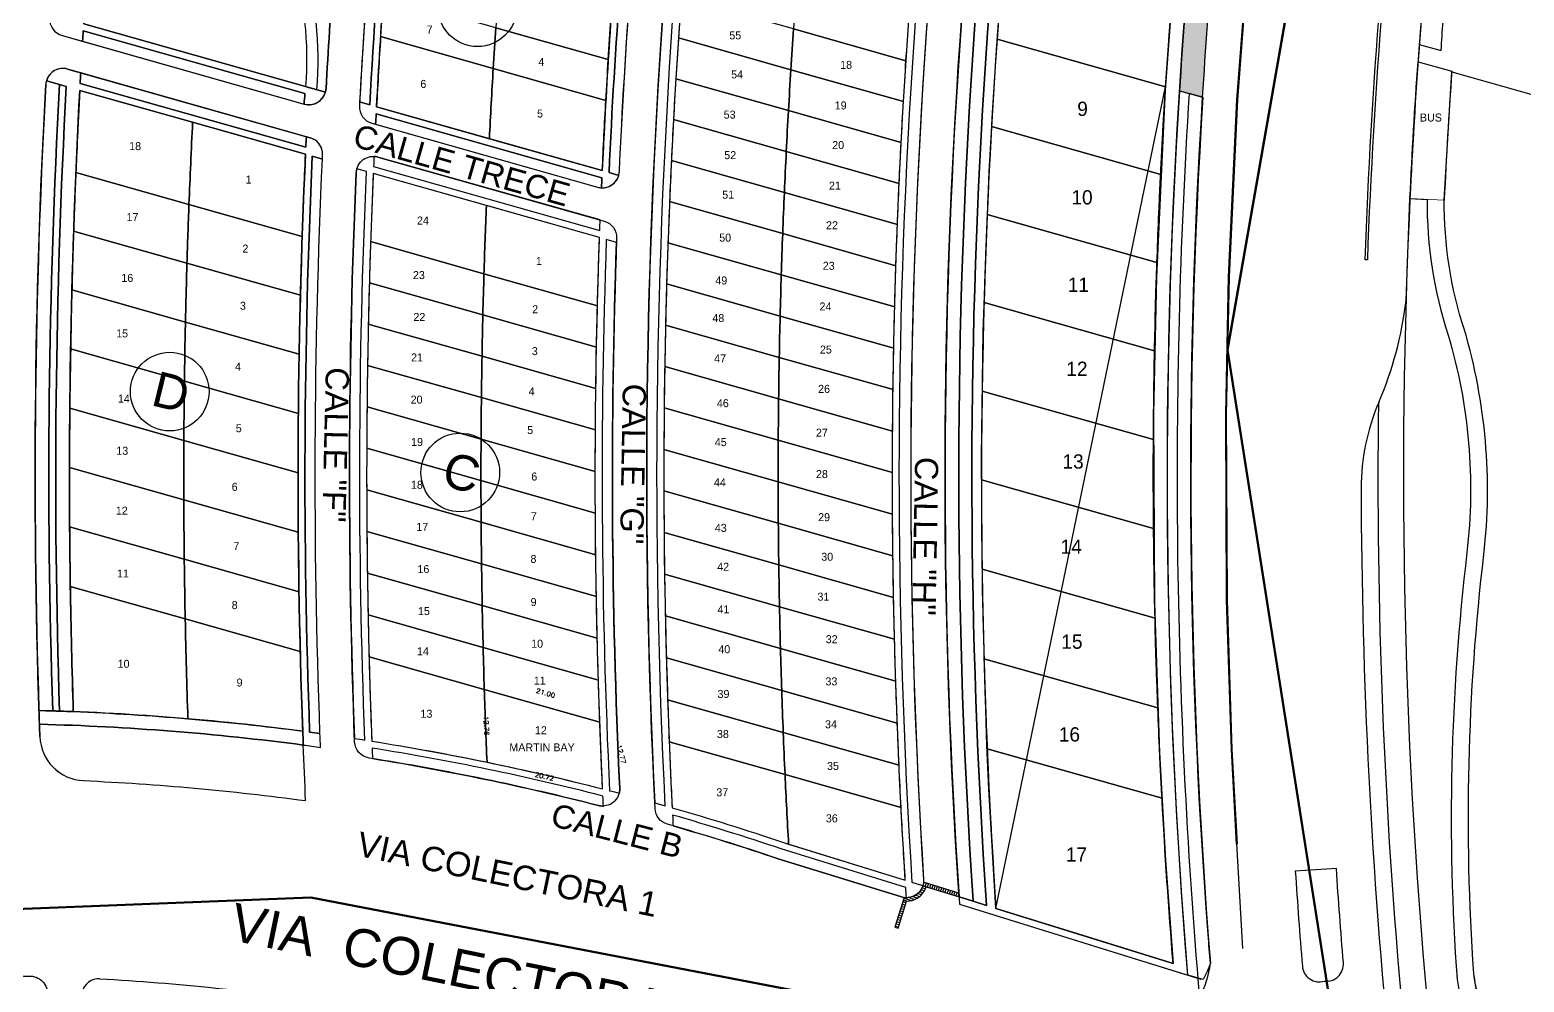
# Model space of a CAD drawing. Header units: millimetres. Extents: x 547073 to 557369, y 9424164 to 9429566.
# Drawn here: x 548681.1 to 548942.6, y 9427758.9 to 9427925.7 of the extents above; entities that cross this region are included whole.
import ezdxf

# ---------------------------------------------------------------- set-up
doc = ezdxf.new("R2010")
doc.units = ezdxf.units.MM
doc.layers.add('--- HATCH VEREDAS', color=7, linetype='Continuous', lineweight=25, true_color=0xb4b4b4)
doc.layers.add('vereda', color=7, linetype='Continuous', lineweight=25, true_color=0xb4b4b4)
for name, color, linetype in [('--- VIAS', 9, 'Continuous'), ('lotes verdes', 84, 'Continuous'), ('MANZANA', 4, 'Continuous'), ('NUMERACION', 1, 'Continuous'), ('SARDINEL', 130, 'Continuous'), ('TEXTO-CATASTRO', 12, 'Continuous'), ('trazado vias 2', 9, 'Continuous'), ('VEREDAS PP', 9, 'Continuous')]:
    doc.layers.add(name, color=color, linetype=linetype)
for name, color, linetype, lineweight in [('COMERCIO VECINAL', 30, 'Continuous', 13), ('MANZANAS', 1, 'Continuous', 30), ('MB_TEXTO', 7, 'Continuous', 20), ('medidas lotes', 7, 'Continuous', 13), ('polilinea lote', 201, 'Continuous', 25), ('SARDSU', 34, 'Continuous', 25), ('trazado manzanas', 6, 'Continuous', 25), ('VEREDAS', 140, 'Continuous', 20)]:
    doc.layers.add(name, color=color, linetype=linetype, lineweight=lineweight)
doc.styles.add('COTAS', font='arial.ttf')
doc.styles.add('KBYOZ', font='micross.ttf')
doc.styles.add('ROMANS', font='romans.shx', dxfattribs={"width": 1.1})
doc.dimstyles.new('COTAS', dxfattribs={"dimtxt": 0.8, "dimasz": 2.5, "dimexe": 1.25, "dimexo": 0.625, "dimtad": 1, "dimzin": 0, "dimdsep": 46, "dimtxsty": 'ROMANS', "dimblk1": 'NONE', "dimblk2": 'NONE', "dimsah": 1, "dimcen": 0, "dimse1": 1, "dimse2": 1, "dimsd1": 1, "dimsd2": 1, "dimaunit": 1, "dimadec": 0, "dimazin": 0, "dimtfac": 1, "dimtofl": 0, "dimtmove": 0, "dimatfit": 3, "dimldrblk": 'NONE', "dimfxl": 1, "dimtolj": 1, "dimtzin": 0, "dimarcsym": 0})

# ---------------------------------------------------------------- blocks, each defined once
blk = doc.blocks.new('*D95')
at = {"layer": 'Defpoints', "color": 0, "lineweight": 70, "transparency": 16777216}
for p in [(548780.84, 9427804.48), (548783.95, 9427792.1), (548785.16, 9427792.4)]:
    blk.add_point(p, dxfattribs=at)
at = {"color": 0, "lineweight": 18, "transparency": 16777216, "insert": (548784.6, 9427798.84), "char_height": 0.8, "attachment_point": 5, "rotation": 284.1215, "style": 'ROMANS'}
blk.add_mtext('\\A1;12.77', dxfattribs=at)
blk = doc.blocks.new('_None')
blk = doc.blocks.new('*D96')
at = {"layer": 'Defpoints', "color": 0, "lineweight": 70, "transparency": 16777216}
for p in [(548760.63, 9427810.21), (548781.19, 9427805.71), (548780.84, 9427804.48)]:
    blk.add_point(p, dxfattribs=at)
at = {"color": 0, "lineweight": 18, "transparency": 16777216, "insert": (548771.36, 9427809.56), "char_height": 0.8, "attachment_point": 5, "rotation": 344.1757, "style": 'ROMANS'}
blk.add_mtext('\\A1;21.00', dxfattribs=at)
blk = doc.blocks.new('*D97')
at = {"layer": 'Defpoints', "color": 0, "lineweight": 70, "transparency": 16777216}
for p in [(548759.74, 9427810.17), (548760.63, 9427810.21), (548761.1, 9427797.46)]:
    blk.add_point(p, dxfattribs=at)
at = {"color": 0, "lineweight": 18, "transparency": 16777216, "insert": (548761, 9427803.84), "char_height": 0.8, "attachment_point": 5, "rotation": 272.1095, "style": 'ROMANS'}
blk.add_mtext('\\A1;12.76', dxfattribs=at)
blk = doc.blocks.new('*D98')
at = {"layer": 'Defpoints', "color": 0, "lineweight": 70, "transparency": 16777216}
for p in [(548761.1, 9427797.46), (548781.28, 9427792.79), (548781.01, 9427791.62)]:
    blk.add_point(p, dxfattribs=at)
at = {"color": 0, "lineweight": 18, "transparency": 16777216, "insert": (548771.15, 9427794.95), "char_height": 0.8, "attachment_point": 5, "rotation": 346.9793, "style": 'ROMANS'}
blk.add_mtext('\\A1;20.72', dxfattribs=at)

msp = doc.modelspace()

# ---------------------------------------------------------------- hatches: boundary and pattern name
at = {"layer": 'trazado vias 2'}
h = msp.add_hatch(dxfattribs=at)
h.set_pattern_fill('_USER', color=256, scale=0.4, angle=340.01637, pattern_type=0)
h.set_pattern_definition([(340.01637, (548109.05898, 9427401.0043), (0.13670066, 0.37591612), [])])
edge = h.paths.add_edge_path()
edge.add_line((548837.931, 9427775.656), (548837.358, 9427775.834))
edge.add_arc((548834.493, 9427776.724), 3, 262.35121, 342.74421, ccw=False)
edge.add_line((548834.093, 9427773.751), (548833.954, 9427773.302))
edge.add_line((548833.954, 9427773.302), (548834.527, 9427773.124))
edge.add_arc((548834.493, 9427776.724), 3.6, 270.54696, 300.9339)
edge.add_arc((548834.493, 9427776.724), 3.6, 300.9339, 342.74421)
h = msp.add_hatch(dxfattribs=at)
h.set_pattern_fill('_USER', color=256, scale=0.4, angle=70.01637, pattern_type=0)
h.set_pattern_definition([(70.01637, (548109.05898, 9427401.0043), (-0.37591612, 0.13670066), [])])
edge = h.paths.add_edge_path()
edge.add_arc((548834.493, 9427776.724), 3, 342.74421, 354.28117, ccw=False)
edge.add_line((548837.358, 9427775.834), (548837.931, 9427775.656))
edge.add_line((548837.931, 9427775.656), (548843.698, 9427773.865))
edge.add_arc((549948.398, 9427847.575), 1107.156, 183.784087, 183.817359, ccw=False)
edge.add_line((548843.656, 9427774.506), (548837.478, 9427776.425))
h = msp.add_hatch(dxfattribs=at)
h.set_pattern_fill('_USER', color=256, scale=0.4, angle=170.01637, pattern_type=0)
h.set_pattern_definition([(170.01637, (548109.05898, 9427401.0043), (-0.06934672, -0.39394293), [])])
h.paths.add_polyline_path([(548834.527, 9427773.124), (548833.954, 9427773.302), (548832.479, 9427768.554), (548833.052, 9427768.376)])
at = {"layer": 'VEREDAS'}
h = msp.add_hatch(color=256, dxfattribs=at)
h.dxf.hatch_style = 1
h.paths.add_polyline_path([(548888.177, 9427939.273), (548884.095, 9427940.433), (548883.117, 9427928.39), (548882.162, 9427914.947), (548886.286, 9427913.795)])

# ---------------------------------------------------------------- linework, layer by layer
at = {"layer": '--- HATCH VEREDAS', "lineweight": 15, "elevation": 35.757}
msp.add_lwpolyline([(548928.91, 9427932.184), (548924.96, 9427932.512, 0.0022967), (548924.223, 9427923.106), (548928.047, 9427922.046, -0.0168189)], format="xyb", close=True, dxfattribs=at)
at = {"layer": '--- HATCH VEREDAS', "lineweight": 15}
msp.add_lwpolyline([(548929.906, 9427918.466), (548924.006, 9427920.101, 0.0058388), (548922.592, 9427896.159), (548928.585, 9427895.875, -0.0055413)], format="xyb", close=True, dxfattribs=at)
at = {"layer": '--- VIAS'}
msp.add_lwpolyline([(548915.134, 9427885.401), (548914.734, 9427885.415, -0.021837), (548921.974, 9427975.431), (548922.371, 9427975.381, 0.021837)], format="xyb", close=True, dxfattribs=at)
at = {"color": 1, "lineweight": 80}
msp.add_lwpolyline([(548480.78, 9427743.947), (548616.569, 9427769.27), (548730.272, 9427773.763), (548875.766, 9427745.772), (548913.241, 9427725.812), (548890.672, 9427869.652), (548907.944, 9427968.333), (548938.504, 9428129.041), (548970.223, 9428218.903), (549016.937, 9428307.396), (549033.801, 9428339.343), (548556.155, 9428465.543), (548592.047, 9428236.593), (548494.265, 9427967.646), (548480.78, 9427743.947)], dxfattribs=at)
for points in [[(548879.839, 9427915.698), (548850.341, 9427924.058, 0.0344872), (548850.148, 9427771.862)], [(548886.352, 9427913.863, 0.0356673), (548887.669, 9427762.239, -0.0372479), (548886.38, 9427759.389), (548883.722, 9427760.183, -0.0362823), (548882.316, 9427915.008)]]:
    msp.add_lwpolyline(points, format="xyb", close=True)
at = {"layer": 'COMERCIO VECINAL'}
msp.add_lwpolyline([(548879.839, 9427915.698), (548850.341, 9427924.058, 0.0344872), (548850.148, 9427771.862)], format="xyb", close=True, dxfattribs=at)
at = {"layer": 'lotes verdes'}
msp.add_lwpolyline([(548735.833, 9427955.474), (548744.647, 9427952.976), (548783.853, 9427941.864, -0.0054419), (548786.181, 9427967.189), (548696.417, 9427992.63, 0.0131244), (548690.53, 9427926.738), (548732.824, 9427914.751, 0.0551658), (548732.933, 9427915.402, -0.0082514)], format="xyb", close=True, dxfattribs=at)
at = {"layer": 'MANZANA', "flags": 128}
for points in [[(548848.911, 9427792.734), (548848.563, 9427800.407), (548847.773, 9427827.637), (548847.606, 9427850.887), (548847.912, 9427872.876), (548848.949, 9427900.899), (548850.158, 9427921.245), (548851.301, 9427936.653)], [(548880.723, 9427928.56), (548879.766, 9427915.089), (548878.212, 9427882.368), (548877.703, 9427858.504), (548877.89, 9427825.363), (548878.783, 9427799.18), (548879.8, 9427780.328), (548881.149, 9427762.232), (548864.46, 9427767.401), (548850.111, 9427771.852), (548848.911, 9427792.734), (548848.563, 9427800.407), (548847.773, 9427827.637), (548847.606, 9427850.887), (548847.912, 9427872.876), (548848.949, 9427900.899), (548850.158, 9427921.245)]]:
    msp.add_lwpolyline(points, dxfattribs=at)
at = {"layer": 'MANZANAS'}
for centre in [(548759.429, 9427929.631), (548705.583, 9427862.339), (548756.423, 9427848.178)]:
    msp.add_circle(centre, 6.888, dxfattribs=at)
at = {"layer": 'medidas lotes', "elevation": 35.757}
msp.add_lwpolyline([(548929.906, 9427918.466), (548924.006, 9427920.101, 0.0058388), (548922.592, 9427896.159), (548928.585, 9427895.875, -0.0055413)], format="xyb", close=True, dxfattribs=at)
at = {"layer": 'medidas lotes'}
msp.add_lwpolyline([(548929.906, 9427918.466), (548924.006, 9427920.101, 0.0058388), (548922.592, 9427896.159), (548928.585, 9427895.875, -0.0055413)], format="xyb", close=True, dxfattribs=at)
at = {"layer": 'polilinea lote'}
for points in [[(548881.769, 9427941.135), (548852.421, 9427949.453, 0.005767), (548850.341, 9427924.058), (548879.839, 9427915.698, -0.0060007)], [(548762.636, 9427926.05), (548742.968, 9427931.624, 0.0014806), (548742.492, 9427924.484), (548762.184, 9427918.902, -0.0015067)], [(548763.129, 9427933.186, 0.0015048), (548762.636, 9427926.05), (548782.318, 9427920.471, -0.0015317), (548782.787, 9427927.614)], [(548814.74, 9427925.834), (548795.084, 9427931.405, 0.0015463), (548794.588, 9427924.27), (548814.269, 9427918.691, -0.0015747)], [(548815.254, 9427932.964, 0.0015727), (548814.74, 9427925.834), (548834.41, 9427920.258, -0.0016021), (548834.899, 9427927.396)], [(548762.636, 9427926.05, 0.0015067), (548762.184, 9427918.902), (548781.893, 9427913.316, -0.0015337), (548782.318, 9427920.471)], [(548762.184, 9427918.902), (548742.492, 9427924.484, 0.0025427), (548741.772, 9427912.215), (548761.51, 9427906.621, -0.0025876)], [(548814.269, 9427918.691), (548794.588, 9427924.27, 0.0015483), (548794.135, 9427917.122), (548813.843, 9427911.536, -0.0015769)], [(548814.74, 9427925.834, 0.0015747), (548814.269, 9427918.691), (548833.967, 9427913.108, -0.0016043), (548834.41, 9427920.258)], [(548879.839, 9427915.698), (548850.341, 9427924.058, 0.0034734), (548849.37, 9427908.743), (548878.971, 9427900.353, -0.0036151)], [(548781.893, 9427913.316), (548762.184, 9427918.902, 0.0025876), (548761.51, 9427906.621), (548781.265, 9427901.022, -0.0026342)], [(548814.269, 9427918.691, 0.0015769), (548813.843, 9427911.536), (548833.569, 9427905.946, -0.0016066), (548833.967, 9427913.108)], [(548813.843, 9427911.536), (548794.135, 9427917.122, 0.0015504), (548793.726, 9427909.962), (548813.462, 9427904.369, -0.0015791)], [(548709.588, 9427909.488), (548689.851, 9427915.082, 0.002851), (548689.163, 9427900.725), (548708.953, 9427895.116, -0.0028995)], [(548833.569, 9427905.946), (548813.843, 9427911.536, 0.0015791), (548813.462, 9427904.369), (548833.216, 9427898.77, -0.0016089)], [(548729.342, 9427903.889), (548709.588, 9427909.488, 0.0028995), (548708.953, 9427895.116), (548728.762, 9427889.502, -0.0029498)], [(548813.462, 9427904.369), (548793.726, 9427909.962, 0.0015526), (548793.361, 9427902.79), (548813.125, 9427897.188, -0.0015814)], [(548878.971, 9427900.353), (548849.37, 9427908.743, 0.0034842), (548848.611, 9427893.367), (548878.324, 9427884.946, -0.0036273)], [(548813.125, 9427897.188), (548793.361, 9427902.79, 0.0015549), (548793.04, 9427895.605), (548812.834, 9427889.995, -0.0015838)], [(548813.462, 9427904.369, 0.0015814), (548813.125, 9427897.188), (548832.909, 9427891.581, -0.0016113), (548833.216, 9427898.77)], [(548708.953, 9427895.116), (548689.163, 9427900.725, 0.0020412), (548688.771, 9427890.443), (548708.601, 9427884.822, -0.0020761)], [(548760.985, 9427894.92), (548741.203, 9427900.527, 0.0024692), (548740.738, 9427888.602), (548760.569, 9427882.981, -0.0025132)], [(548813.125, 9427897.188, 0.0015838), (548812.834, 9427889.995), (548832.649, 9427884.379, -0.0016139), (548832.909, 9427891.581)], [(548728.762, 9427889.502), (548708.953, 9427895.116, 0.0020761), (548708.601, 9427884.822), (548728.451, 9427879.196, -0.0021122)], [(548760.985, 9427894.92, 0.0025132), (548760.569, 9427882.981), (548780.421, 9427877.355, -0.0025589), (548780.787, 9427889.308)], [(548812.834, 9427889.995), (548793.04, 9427895.605, 0.0015572), (548792.763, 9427888.408), (548812.587, 9427882.789, -0.0015862)], [(548878.324, 9427884.946), (548848.611, 9427893.367, 0.0034958), (548848.064, 9427877.931), (548877.898, 9427869.475, -0.0036403)], [(548708.601, 9427884.822), (548688.771, 9427890.443, 0.0020453), (548688.462, 9427880.136), (548708.334, 9427874.504, -0.0020804)], [(548812.834, 9427889.995, 0.0015862), (548812.587, 9427882.789), (548832.434, 9427877.164, -0.0016164), (548832.649, 9427884.379)], [(548760.569, 9427882.981), (548740.738, 9427888.602, 0.0014929), (548740.515, 9427881.39), (548760.376, 9427875.76, -0.0015197)], [(548812.587, 9427882.789), (548792.763, 9427888.408, 0.0015596), (548792.531, 9427881.198), (548812.387, 9427875.571, -0.0015888)], [(548708.601, 9427884.822, 0.0020804), (548708.334, 9427874.504), (548728.227, 9427868.866, -0.0021168), (548728.451, 9427879.196)], [(548780.421, 9427877.355), (548760.569, 9427882.981, 0.0015197), (548760.376, 9427875.76), (548780.259, 9427870.125, -0.0015474)], [(548812.587, 9427882.789, 0.0015888), (548812.387, 9427875.571), (548832.266, 9427869.936, -0.0016191), (548832.434, 9427877.164)], [(548708.334, 9427874.504), (548688.462, 9427880.136, 0.0020496), (548688.238, 9427869.806), (548708.153, 9427864.161, -0.0020849)], [(548760.376, 9427875.76), (548740.515, 9427881.39, 0.0014952), (548740.334, 9427874.165), (548760.226, 9427868.527, -0.001522)], [(548812.387, 9427875.571), (548792.531, 9427881.198, 0.001562), (548792.343, 9427873.976), (548812.231, 9427868.339, -0.0015914)], [(548877.898, 9427869.475), (548848.064, 9427877.931, 0.0035082), (548847.733, 9427862.434), (548877.698, 9427853.941, -0.0036542)], [(548728.227, 9427868.866), (548708.334, 9427874.504, 0.0020849), (548708.153, 9427864.161), (548728.091, 9427858.51, -0.0021215)], [(548760.226, 9427868.527), (548740.334, 9427874.165, 0.0014975), (548740.197, 9427866.928), (548760.121, 9427861.281, -0.0015245)], [(548780.259, 9427870.125), (548760.376, 9427875.76, 0.001522), (548760.226, 9427868.527), (548780.142, 9427862.882, -0.0015499)], [(548812.231, 9427868.339), (548792.343, 9427873.976, 0.0015646), (548792.201, 9427866.74), (548812.122, 9427861.094, -0.001594)], [(548812.387, 9427875.571, 0.0015914), (548812.231, 9427868.339), (548832.144, 9427862.695, -0.0016219), (548832.266, 9427869.936)], [(548708.153, 9427864.161), (548688.238, 9427869.806, 0.002054), (548688.098, 9427859.452), (548708.057, 9427853.795, -0.0020896)], [(548780.142, 9427862.882), (548760.226, 9427868.527, 0.0015245), (548760.121, 9427861.281), (548780.069, 9427855.627, -0.0015525)], [(548760.121, 9427861.281), (548740.197, 9427866.928, 0.0014999), (548740.102, 9427859.679), (548760.059, 9427854.023, -0.001527)], [(548812.122, 9427861.094), (548792.201, 9427866.74, 0.0015672), (548792.103, 9427859.492), (548812.059, 9427853.836, -0.0015968)], [(548832.144, 9427862.695), (548812.231, 9427868.339, 0.001594), (548812.122, 9427861.094), (548832.069, 9427855.44, -0.0016247)], [(548728.091, 9427858.51), (548708.153, 9427864.161, 0.0020896), (548708.057, 9427853.795), (548728.042, 9427848.13, -0.0021265)], [(548760.121, 9427861.281, 0.001527), (548760.059, 9427854.023), (548780.042, 9427848.359, -0.0015552), (548780.069, 9427855.627)], [(548812.122, 9427861.094, 0.0015968), (548812.059, 9427853.836), (548832.042, 9427848.172, -0.0016276), (548832.069, 9427855.44)], [(548877.698, 9427853.941), (548847.733, 9427862.434, 0.0035215), (548847.619, 9427846.876), (548877.726, 9427838.343, -0.0036691)], [(548708.057, 9427853.795), (548688.098, 9427859.452, 0.0020586), (548688.043, 9427849.073), (548708.049, 9427843.403, -0.0020945)], [(548760.059, 9427854.023), (548740.102, 9427859.679, 0.0015023), (548740.051, 9427852.418), (548760.042, 9427846.752, -0.0015296)], [(548812.059, 9427853.836), (548792.103, 9427859.492, 0.0015698), (548792.051, 9427852.231), (548812.042, 9427846.565, -0.0015996)], [(548708.057, 9427853.795, 0.0020945), (548708.049, 9427843.403), (548728.081, 9427837.725, -0.0021316), (548728.042, 9427848.13)], [(548780.042, 9427848.359), (548760.059, 9427854.023, 0.0015296), (548760.042, 9427846.752), (548780.06, 9427841.078, -0.0015579)], [(548812.059, 9427853.836, 0.0015996), (548812.042, 9427846.565), (548832.062, 9427840.891, -0.0016306), (548832.042, 9427848.172)], [(548760.042, 9427846.752), (548740.051, 9427852.418, 0.0015049), (548740.044, 9427845.144), (548760.069, 9427839.469, -0.0015323)], [(548812.042, 9427846.565), (548792.051, 9427852.231, 0.0015726), (548792.045, 9427844.957), (548812.072, 9427839.281, -0.0016025)], [(548708.049, 9427843.403), (548688.043, 9427849.073, 0.0020634), (548688.073, 9427838.671), (548708.128, 9427832.987, -0.0020995)], [(548760.069, 9427839.469), (548740.044, 9427845.144, 0.0015075), (548740.081, 9427837.858), (548760.142, 9427832.172, -0.001535)], [(548780.06, 9427841.078), (548760.042, 9427846.752, 0.0015323), (548760.069, 9427839.469), (548780.123, 9427833.785, -0.0015607)], [(548812.072, 9427839.281), (548792.045, 9427844.957, 0.0015754), (548792.084, 9427837.67), (548812.149, 9427831.984, -0.0016055)], [(548832.062, 9427840.891), (548812.042, 9427846.565, 0.0016025), (548812.072, 9427839.281), (548832.129, 9427833.596, -0.0016337)], [(548877.726, 9427838.343), (548847.619, 9427846.876, 0.0035356), (548847.725, 9427831.255), (548877.983, 9427822.679, -0.0036849)], [(548728.081, 9427837.725), (548708.049, 9427843.403, 0.0020995), (548708.128, 9427832.987), (548728.21, 9427827.295, -0.0021369)], [(548708.128, 9427832.987), (548688.073, 9427838.671, 0.0020684), (548688.19, 9427828.244), (548708.294, 9427822.546, -0.0021047)], [(548760.142, 9427832.172), (548740.081, 9427837.858, 0.0015101), (548740.162, 9427830.56), (548760.259, 9427824.863, -0.0015378)], [(548760.069, 9427839.469, 0.001535), (548760.142, 9427832.172), (548780.232, 9427826.478, -0.0015636), (548780.123, 9427833.785)], [(548812.149, 9427831.984), (548792.084, 9427837.67, 0.0015783), (548792.17, 9427830.37), (548812.273, 9427824.673, -0.0016086)], [(548812.072, 9427839.281, 0.0016055), (548812.149, 9427831.984), (548832.245, 9427826.288, -0.0016369), (548832.129, 9427833.596)], [(548708.128, 9427832.987, 0.0021047), (548708.294, 9427822.546), (548728.429, 9427816.839, -0.0021424), (548728.21, 9427827.295)], [(548760.142, 9427832.172, 0.0015378), (548760.259, 9427824.863), (548780.387, 9427819.158, -0.0015666), (548780.232, 9427826.478)], [(548812.149, 9427831.984, 0.0016086), (548812.273, 9427824.673), (548832.408, 9427818.966, -0.0016402), (548832.245, 9427826.288)], [(548760.259, 9427824.863), (548740.162, 9427830.56, 0.0015129), (548740.287, 9427823.248), (548760.421, 9427817.542, -0.0015407)], [(548812.273, 9427824.673), (548792.17, 9427830.37, 0.0015813), (548792.302, 9427823.057), (548812.444, 9427817.348, -0.0016118)], [(548877.983, 9427822.679), (548847.725, 9427831.255, 0.0035505), (548848.054, 9427815.571), (548878.475, 9427806.948, -0.0037018)], [(548708.294, 9427822.546), (548688.19, 9427828.244, 0.0043523), (548688.717, 9427806.309, -0.0113181), (548708.771, 9427805.062, -0.0035252)], [(548760.259, 9427824.863, 0.0015407), (548760.421, 9427817.542), (548780.589, 9427811.826, -0.0015696), (548780.387, 9427819.158)], [(548832.408, 9427818.966), (548812.273, 9427824.673, 0.0016118), (548812.444, 9427817.348), (548832.621, 9427811.63, -0.0016435)], [(548728.429, 9427816.839), (548708.294, 9427822.546, 0.0035252), (548708.771, 9427805.062, -0.0113825), (548728.86, 9427802.895, -0.002858)], [(548760.421, 9427817.542), (548740.287, 9427823.248, 0.0015157), (548740.456, 9427815.925), (548760.629, 9427810.207, -0.0015437)], [(548812.444, 9427817.348), (548792.302, 9427823.057, 0.0015844), (548792.48, 9427815.731), (548812.663, 9427810.011, -0.001615)], [(548760.421, 9427817.542, 0.0015437), (548760.629, 9427810.207), (548780.837, 9427804.48, -0.0015728), (548780.589, 9427811.826)], [(548812.444, 9427817.348, 0.001615), (548812.663, 9427810.011), (548832.882, 9427804.28, -0.001647), (548832.621, 9427811.63)], [(548760.629, 9427810.207), (548740.456, 9427815.925, 0.0030596), (548740.934, 9427801.144, -0.0115476), (548761.099, 9427797.458, -0.002684)], [(548812.663, 9427810.011), (548792.48, 9427815.731, 0.0015876), (548792.706, 9427808.391), (548812.93, 9427802.659, -0.0016184)], [(548848.054, 9427815.571, 0.0035664), (548848.608, 9427799.823), (548879.204, 9427791.151, -0.0037198), (548878.475, 9427806.948)], [(548760.629, 9427810.207, 0.002684), (548761.099, 9427797.458, -0.011696), (548781.327, 9427792.779, -0.0025059), (548780.837, 9427804.48)], [(548812.93, 9427802.659), (548792.706, 9427808.391, 0.0015908), (548792.979, 9427801.038), (548813.245, 9427795.294, -0.0016218)], [(548812.663, 9427810.011, 0.0016184), (548812.93, 9427802.659), (548833.192, 9427796.916, -0.0016505), (548832.882, 9427804.28)], [(548813.245, 9427795.294), (548792.979, 9427801.038, 0.0025023), (548793.502, 9427789.476, -0.0114766), (548812.953, 9427783.415), (548813.871, 9427783.13, -0.0026797)], [(548812.93, 9427802.659, 0.0016218), (548813.245, 9427795.294), (548833.551, 9427789.539, -0.0016541), (548833.192, 9427796.916)], [(548879.204, 9427791.151), (548848.608, 9427799.823, 0.0063382), (548850.148, 9427771.862), (548881.149, 9427762.232, -0.0068178)], [(548833.551, 9427789.539), (548813.245, 9427795.294, 0.0026797), (548813.871, 9427783.13), (548834.288, 9427776.788, -0.0028603)]]:
    msp.add_lwpolyline(points, format="xyb", close=True, dxfattribs=at)
at = {"layer": 'SARDINEL'}
for p, q in [((548892.36, 9427782.183, 31.877), (548891.213, 9427804.787, 32.03)), ((548893.338, 9427764.812, 31.785), (548892.36, 9427782.183, 31.877))]:
    msp.add_line(p, q, dxfattribs=at)
at = {"layer": 'SARDSU', "flags": 128}
for points in [[(548946.521, 9428189.763), (548938.93, 9428166.652), (548930.952, 9428140.345), (548923.398, 9428112.1), (548918.259, 9428089.42), (548915.391, 9428076.773), (548912.211, 9428061.931), (548910.059, 9428051.528), (548905.749, 9428027.914), (548901.362, 9428000.573), (548897.512, 9427971.408), (548894.251, 9427939.679), (548892.256, 9427913.411), (548890.79, 9427882.447), (548890.285, 9427858.331), (548890.427, 9427825.906), (548891.297, 9427799.694), (548892.208, 9427783.111)], [(548946.521, 9428189.763), (548938.93, 9428166.652), (548930.952, 9428140.345), (548923.398, 9428112.1), (548918.259, 9428089.42), (548915.391, 9428076.773), (548912.211, 9428061.931), (548910.059, 9428051.528), (548905.749, 9428027.914), (548901.362, 9428000.573), (548897.512, 9427971.408), (548894.251, 9427939.679), (548892.256, 9427913.411), (548890.79, 9427882.447), (548890.285, 9427858.331), (548890.427, 9427825.906), (548891.297, 9427799.694), (548892.208, 9427783.111)], [(548946.521, 9428189.763), (548938.93, 9428166.652), (548930.952, 9428140.345), (548923.398, 9428112.1), (548918.259, 9428089.42), (548915.391, 9428076.773), (548912.211, 9428061.931), (548910.059, 9428051.528), (548905.749, 9428027.914), (548901.362, 9428000.573), (548897.512, 9427971.408), (548894.251, 9427939.679), (548892.256, 9427913.411), (548890.79, 9427882.447), (548890.285, 9427858.331), (548890.427, 9427825.906), (548891.297, 9427799.694), (548892.208, 9427783.111)], [(548946.521, 9428189.763), (548938.93, 9428166.652), (548930.952, 9428140.345), (548923.398, 9428112.1), (548918.259, 9428089.42), (548915.391, 9428076.773), (548912.211, 9428061.931), (548910.059, 9428051.528), (548905.749, 9428027.914), (548901.362, 9428000.573), (548897.512, 9427971.408), (548894.251, 9427939.679), (548892.256, 9427913.411), (548890.79, 9427882.447), (548890.285, 9427858.331), (548890.427, 9427825.906), (548891.297, 9427799.694), (548892.208, 9427783.111)], [(548946.662, 9428189.714), (548939.073, 9428166.607), (548931.097, 9428140.304), (548923.543, 9428112.064), (548918.406, 9428089.387), (548915.537, 9428076.741), (548912.358, 9428061.9), (548910.206, 9428051.499), (548905.897, 9428027.889), (548901.51, 9428000.551), (548897.661, 9427971.391), (548894.4, 9427939.666), (548892.406, 9427913.402), (548890.94, 9427882.442), (548890.435, 9427858.33), (548890.577, 9427825.909), (548891.447, 9427799.701), (548892.358, 9427783.119)], [(548946.662, 9428189.714), (548939.073, 9428166.607), (548931.097, 9428140.304), (548923.543, 9428112.064), (548918.406, 9428089.387), (548915.537, 9428076.741), (548912.358, 9428061.9), (548910.206, 9428051.499), (548905.897, 9428027.889), (548901.51, 9428000.551), (548897.661, 9427971.391), (548894.4, 9427939.666), (548892.406, 9427913.402), (548890.94, 9427882.442), (548890.435, 9427858.33), (548890.577, 9427825.909), (548891.447, 9427799.701), (548892.358, 9427783.119)], [(548946.662, 9428189.714), (548939.073, 9428166.607), (548931.097, 9428140.304), (548923.543, 9428112.064), (548918.406, 9428089.387), (548915.537, 9428076.741), (548912.358, 9428061.9), (548910.206, 9428051.499), (548905.897, 9428027.889), (548901.51, 9428000.551), (548897.661, 9427971.391), (548894.4, 9427939.666), (548892.406, 9427913.402), (548890.94, 9427882.442), (548890.435, 9427858.33), (548890.577, 9427825.909), (548891.447, 9427799.701), (548892.358, 9427783.119)]]:
    msp.add_lwpolyline(points, dxfattribs=at)
at = {"layer": 'trazado manzanas'}
for points in [[(548852.945, 9428062.598), (548814.335, 9428073.542, 0.0618142), (548793.502, 9427789.476, -0.0114766), (548812.953, 9427783.415), (548834.288, 9427776.788, -0.0644076)], [(548897.07, 9428050.092), (548868.103, 9428058.302, 0.0652329), (548850.148, 9427771.862), (548881.149, 9427762.232, -0.068127)], [(548962.297, 9428025.117), (548937.836, 9428030.34, 0.0721382), (548927.551, 9427735.722), (548985.144, 9427717.833, -0.0000034), (548983.176, 9427733.359, -0.0430294), (548977.87, 9427900.257, -0.0039004), (548978.811, 9427915.394, -0.0268338), (548991.652, 9428018.85)], [(548690.53, 9427926.738, -0.0131244), (548696.417, 9427992.63), (548786.181, 9427967.189, 0.0142), (548781.265, 9427901.022), (548741.772, 9427912.215, -0.0084546), (548744.647, 9427952.976), (548735.833, 9427955.474, 0.0082514), (548732.933, 9427915.402, -0.0551658), (548732.824, 9427914.751)], [(548978.123, 9427904.676, 0.0443324), (548983.256, 9427732.678), (548980.234, 9427727.894), (548952.403, 9427736.539, -0.2844558), (548933.762, 9427760.485, -0.0467327), (548935.525, 9427833.834, 0.100056), (548932.123, 9427873.156, -0.0803926), (548928.585, 9427895.875), (548929.897, 9427918.345), (548978.123, 9427904.676, 0.0443324)], [(548729.342, 9427903.889), (548689.851, 9427915.082, 0.0215871), (548688.717, 9427806.309, -0.0227035), (548728.86, 9427802.895, -0.0206986)], [(548780.787, 9427889.308), (548741.203, 9427900.527, 0.0205704), (548740.934, 9427801.144, -0.0232468), (548781.327, 9427792.779, -0.020664)], [(548917.122, 9427860.42, 0.1025506), (548914.044, 9427845.415, 0.0243996), (548919.175, 9427744.654, -0.1183914), (548927.709, 9427738.766), (548930.983, 9427737.747, -0.2316777), (548927.145, 9427741.369, -0.003476), (548923.015, 9427749.973), (548921.348, 9427753.426, -0.0259731), (548917.122, 9427860.42, 0.1025506)], [(548909.713, 9427778.85), (548902.529, 9427778.375, 0.0039779), (548903.762, 9427761.743, 0.4753776), (548907.599, 9427759.111, 0.4736183), (548910.938, 9427762.336, -0.0039771)]]:
    msp.add_lwpolyline(points, format="xyb", close=True, dxfattribs=at)
for points in [[(548942.886, 9427982.282, 0.0863936), (548927.913, 9427932.241), (548924.96, 9427932.486, 0.0023051), (548924.221, 9427923.046, 0.0065639), (548922.592, 9427896.133), (548925.587, 9427895.992, 0.0807282), (548929.259, 9427872.237, -0.1021298), (548932.545, 9427834.154, 0.0473187), (548930.832, 9427759.435, 0.2790239), (548951.513, 9427733.648)], [(548956.134, 9427729.904), (548951.868, 9427731.229), (548930.983, 9427737.747, -0.2316777), (548927.145, 9427741.369, -0.003476), (548923.015, 9427749.973), (548921.348, 9427753.426, -0.0259731), (548917.122, 9427860.42, 0.0727135), (548921.901, 9427878.276), (548922.592, 9427896.159, -0.0058388), (548924.006, 9427920.101), (548929.906, 9427918.466, 0.0055346), (548928.586, 9427895.903, -0.020436), (548928.585, 9427895.875, -0.020436)]]:
    msp.add_lwpolyline(points, format="xyb", dxfattribs=at)
msp.add_lwpolyline([(548921.901, 9427878.276), (548922.592, 9427896.159)], dxfattribs=at)
msp.add_arc((548951.78, 9427845.493), 37.736, 156.69869, 180.11865, dxfattribs=at)
at = {"layer": 'trazado vias 2'}
for points in [[(548742.647, 9427952.231, 0.221939), (548741.382, 9427950.03, 0.0077903), (548738.776, 9427912.375, 0.3504017), (548740.954, 9427909.329), (548780.447, 9427898.135, 0.4834315), (548784.262, 9427900.884, -0.0142), (548789.165, 9427966.881, 0.3642264), (548786.999, 9427970.075), (548741.134, 9427983.074, -0.3675284), (548738.972, 9427986.302, -0.0222825), (548756.118, 9428093.387, 0.3930296), (548753.997, 9428096.88), (548712.521, 9428108.635, 0.4349809), (548708.766, 9428106.362, 0.0356249), (548684.583, 9427927.765, 0.3531679), (548686.759, 9427924.689), (548729.119, 9427912.683, 0.4803557), (548732.933, 9427915.402)], [(548711.67, 9428102.64, 0.035046), (548688.168, 9427927.408), (548686.987, 9427927.743), (548684.624, 9427928.412, 0.000128), (548684.583, 9427927.765, 0.3531679), (548686.759, 9427924.689), (548690.341, 9427923.674, -0.0003655), (548690.454, 9427925.513), (548729.245, 9427914.518, 0.001667), (548729.095, 9427912.69, 0.4140896), (548732.824, 9427914.751), (548690.53, 9427926.738, -0.0131244), (548696.417, 9427992.63, -0.0219798), (548713.986, 9428101.984)], [(548688.371, 9427924.232), (548729.119, 9427912.683, 0.4142136), (548732.824, 9427914.751), (548690.53, 9427926.738, -0.0131244), (548696.417, 9427992.63, -0.0219798), (548713.986, 9428101.984)], [(548815.745, 9428079.378), (548854.54, 9428068.383, -0.3910637), (548856.664, 9428064.911, 0.065098), (548837.487, 9427776.915, -0.5255419), (548833.603, 9427773.859), (548812.029, 9427780.561, 0.0114969), (548792.676, 9427786.592, -0.3207168), (548790.506, 9427789.325, -0.0624673), (548811.986, 9428077.086, -0.4369221), (548815.745, 9428079.378)], [(548843.656, 9427774.506, -0.065514), (548862.362, 9428062.797, -0.4380073), (548866.123, 9428065.1), (548900.542, 9428055.345)], [(548743.176, 9427949.878, 0.0077341), (548740.588, 9427912.55), (548738.813, 9427913.054, 0.0001402), (548738.776, 9427912.375, 0.3504017), (548740.954, 9427909.329), (548741.611, 9427909.142, -0.000382), (548741.707, 9427910.986), (548781.209, 9427899.79, 0.0003782), (548781.131, 9427898.024, 0.3478655), (548784.151, 9427900.203), (548782.451, 9427900.685, -0.0142153), (548787.353, 9427966.856)], [(548743.176, 9427949.878, 0.0077341), (548740.588, 9427912.55), (548738.813, 9427913.054, 0.0001402), (548738.776, 9427912.375, 0.3504017), (548740.954, 9427909.329), (548741.611, 9427909.142, -0.000382), (548741.707, 9427910.986), (548781.209, 9427899.79, 0.0003782), (548781.131, 9427898.024, 0.3478655), (548784.151, 9427900.203), (548782.451, 9427900.685, -0.0142153), (548787.353, 9427966.856)], [(548783.853, 9427941.864, 0.0087574), (548781.265, 9427901.022), (548741.772, 9427912.215, -0.0084546), (548744.647, 9427952.976)], [(548783.853, 9427941.864, 0.0087574), (548781.265, 9427901.022), (548741.772, 9427912.215, -0.0084546), (548744.647, 9427952.976)], [(548682.865, 9427801.927, -0.0225487), (548683.896, 9427916.083)], [(548837.358, 9427775.834, -0.236068), (548835.5, 9427773.898)], [(548835.5, 9427773.898, -0.0862595), (548834.487, 9427773.724)]]:
    msp.add_lwpolyline(points, format="xyb", dxfattribs=at)
for points in [[(548792.283, 9427789.823, -0.0617465), (548813.177, 9428073.87), (548811.44, 9428074.362, 0.0616466), (548790.456, 9427790.337)], [(548869.271, 9428064.208), (548866.123, 9428065.1, 0.4380073), (548862.362, 9428062.797, 0.000625), (548861.827, 9428060.081), (548864.144, 9428059.424), (548866.365, 9428058.795, 0.0653556), (548848.51, 9427772.37), (548846.155, 9427773.102), (548843.698, 9427773.865, 0.0002904), (548843.785, 9427772.581), (548883.723, 9427760.176, -0.0695238), (548900.542, 9428055.345), (548898.225, 9428056.001, 0.0005623), (548897.759, 9428053.639, 0.0002812), (548897.528, 9428052.457), (548868.566, 9428060.666, -0.0002735), (548868.8, 9428061.847, -0.0005468)], [(548856.035, 9428061.723, 0.0643652), (548837.487, 9427776.915, -0.0914261), (548837.358, 9427775.834), (548835.515, 9427776.407, -0.0644884), (548854.104, 9428062.27)], [(548864.144, 9428059.424), (548861.827, 9428060.081, 0.0650321), (548843.698, 9427773.865), (548846.155, 9427773.102, -0.0651969)], [(548866.365, 9428058.795), (548864.144, 9428059.424, 0.0651969), (548846.155, 9427773.102), (548848.51, 9427772.37, -0.0653556)], [(548717.83, 9427959.204, -0.0472771), (548711.514, 9427968.717, 0.0130572), (548709.689, 9427967.888, 0.0478017), (548716.275, 9427957.946, -0.1924338), (548729.35, 9427915.736, -0.0017301), (548731.311, 9427915.18, 0.1941094)], [(548789.111, 9427966.358), (548787.353, 9427966.856, 0.0142153), (548782.451, 9427900.685), (548784.151, 9427900.203, 0.0576699), (548784.262, 9427900.884, -0.0140871)], [(548743.176, 9427949.878), (548741.382, 9427950.03, 0.0076501), (548738.813, 9427913.054), (548740.588, 9427912.55, -0.0077341)], [(548888.203, 9427939.312), (548884.187, 9427940.45, 0.0059712), (548882.272, 9427915.008), (548886.308, 9427913.864, -0.0059951)], [(548690.454, 9427925.513, 0.0003655), (548690.341, 9427923.674), (548728.944, 9427912.733, -0.0235293), (548729.095, 9427912.687, -0.0016698), (548729.245, 9427914.518)], [(548730.16, 9427906.775), (548729.488, 9427906.966, 0.0003786), (548729.399, 9427905.12), (548689.917, 9427916.31, -0.0003659), (548690.019, 9427918.152), (548687.71, 9427918.807, 0.4142136), (548684.005, 9427916.739), (548686.3, 9427916.088), (548687.484, 9427915.753, 0.0216616), (548686.313, 9427806.397, -0.0013551), (548688.717, 9427806.309, -0.0043523), (548688.19, 9427828.244, -0.0172332), (548689.851, 9427915.082), (548709.588, 9427909.488), (548729.342, 9427903.889, 0.0206986), (548728.86, 9427802.895, 0.0004987), (548728.951, 9427800.462, -0.0017248), (548731.97, 9427800.053, -0.0005006), (548731.877, 9427802.489, 0.001029), (548730.067, 9427802.735, -0.0206828), (548730.528, 9427903.553), (548732.306, 9427903.049, -0.0001443), (548732.339, 9427903.751, 0.0454045), (548732.314, 9427904.294, 0.2982166)], [(548690.019, 9427918.152, 0.0003659), (548689.917, 9427916.31), (548729.399, 9427905.12, -0.0003786), (548729.488, 9427906.966)], [(548686.3, 9427916.088), (548684.005, 9427916.739, 0.0555723), (548683.896, 9427916.083, 0.0216439), (548682.708, 9427806.505, -0.0013543), (548685.111, 9427806.436, -0.0216997)], [(548687.484, 9427915.753), (548686.3, 9427916.088, 0.0216997), (548685.111, 9427806.436, -0.0006773), (548686.313, 9427806.397, -0.0216616)], [(548886.308, 9427913.864), (548883.946, 9427914.534, 0.037147), (548885.756, 9427756.285, 0.0964201), (548887.669, 9427762.241, -0.0011912), (548887.274, 9427767.296, -0.0344746)], [(548741.707, 9427910.986, 0.000382), (548741.611, 9427909.142), (548780.447, 9427898.135, 0.0579919), (548781.131, 9427898.024, -0.0003782), (548781.209, 9427899.79)], [(548732.306, 9427903.049), (548730.528, 9427903.553, 0.0206828), (548730.067, 9427802.735, -0.001029), (548731.877, 9427802.489, -0.0206602)], [(548737.936, 9427801.029, -0.0205704), (548738.205, 9427900.659, -0.4840254), (548742.021, 9427903.414), (548781.605, 9427892.194, -0.3454151), (548783.785, 9427889.201, 0.020664), (548784.324, 9427792.919, -0.5043266), (548780.583, 9427789.873, 0.0232468), (548740.463, 9427798.181, -0.3578587)], [(548742.021, 9427903.414, 0.0578414), (548741.338, 9427903.524, 0.0003656), (548741.257, 9427901.759), (548780.832, 9427890.542, -0.0003964), (548780.902, 9427892.394)], [(548740.016, 9427900.864), (548738.316, 9427901.345, 0.0581528), (548738.205, 9427900.659, 0.0204495), (548737.914, 9427801.614, -0.0010326), (548739.726, 9427801.335, -0.0205802)], [(548783.759, 9427888.465), (548781.976, 9427888.971, 0.0206803), (548782.544, 9427792.465, -0.0009824), (548784.231, 9427792.025, 0.0753911), (548784.324, 9427792.919, -0.0205061)], [(548728.86, 9427802.895, 0.0260922), (548682.708, 9427806.505, 0.0004746), (548682.788, 9427804.102, -0.026242), (548728.951, 9427800.462, -0.0004987)], [(548728.951, 9427800.462, 0.026242), (548682.788, 9427804.102, 0.0004298), (548682.865, 9427801.927, 0.3907616), (548690.502, 9427794.223, -0.0226014), (548729.367, 9427790.721, -0.0019974)], [(548740.982, 9427799.921, 0.0003799), (548741.056, 9427798.087, -0.0229063), (548780.583, 9427789.873, 0.0748642), (548781.472, 9427789.782, -0.0003733), (548781.387, 9427791.525, 0.0233201)], [(548812.583, 9427782.273, 0.0112526), (548793.567, 9427788.209, 0.0004118), (548793.666, 9427786.307, -0.0109124), (548812.029, 9427780.561), (548833.603, 9427773.859, 0.0749688), (548834.487, 9427773.724, -0.0003998), (548834.37, 9427775.506)], [(548833.052, 9427768.376), (548834.527, 9427773.124, 0.1333705), (548836.343, 9427773.636, 0.1844831), (548837.931, 9427775.656), (548843.698, 9427773.865, -0.0001452), (548843.656, 9427774.506), (548837.478, 9427776.425, -0.050382), (548837.358, 9427775.834, -0.236068), (548835.5, 9427773.898, -0.1195212), (548834.093, 9427773.751), (548832.479, 9427768.554)], [(548837.931, 9427775.656), (548837.358, 9427775.834, -0.3659134), (548834.093, 9427773.751), (548833.954, 9427773.302), (548834.527, 9427773.124, 0.1333705), (548836.343, 9427773.636, 0.1844831)], [(548837.478, 9427776.425, -0.050382), (548837.358, 9427775.834), (548837.931, 9427775.656), (548843.698, 9427773.865, -0.0001452), (548843.656, 9427774.506)]]:
    msp.add_lwpolyline(points, format="xyb", close=True, dxfattribs=at)
at = {"layer": 'trazado vias 2', "elevation": 35.757}
msp.add_lwpolyline([(548928.91, 9427932.184), (548924.96, 9427932.512, 0.0022967), (548924.223, 9427923.106), (548928.047, 9427922.046, -0.0168189)], format="xyb", close=True, dxfattribs=at)
at = {"layer": 'trazado vias 2'}
for points in [[(548687.71, 9427918.807), (548730.16, 9427906.775)], [(548837.931, 9427775.656), (548837.358, 9427775.834)], [(548834.527, 9427773.124), (548833.954, 9427773.302)], [(548843.767, 9427772.587), (548886.011, 9427759.465)], [(548843.767, 9427772.587), (548886.011, 9427759.465)]]:
    msp.add_lwpolyline(points, dxfattribs=at)
msp.add_lwpolyline([(548834.527, 9427773.124), (548833.954, 9427773.302), (548832.479, 9427768.554), (548833.052, 9427768.376)], close=True, dxfattribs=at)
for centre, radius, start, end in [((548686.892, 9427915.921), 3, 74.17575, 176.89888), ((548729.342, 9427903.889), 3, 357.35512, 74.17575), ((548690.86, 9427802.215), 8, 182.0658, 267.44039)]:
    msp.add_arc(centre, radius, start, end, dxfattribs=at)
at = {"layer": 'vereda', "color": 7}
for points in [[(548641.183, 9427758.906, -0.0252495), (548681.244, 9427759.993, -0.4797657), (548684.087, 9427756.275), (548662.404, 9427668.392)], [(548693.349, 9427759.525, -0.0256336), (548733.809, 9427755.255)]]:
    msp.add_lwpolyline(points, format="xyb", dxfattribs=at)
msp.add_arc((548693.187, 9427756.529), 3, 86.91277, 166.14625, dxfattribs=at)
at = {"layer": 'VEREDAS'}
msp.add_line((548883.698, 9427760.193), (548850.101, 9427770.595), dxfattribs=at)
at = {"layer": 'VEREDAS PP'}
msp.add_arc((548964.442, 9427764.042), 30.921, 187.78335, 248.52649, dxfattribs=at)

# ---------------------------------------------------------------- texts
at = {"layer": 'MANZANAS', "char_height": 6.159, "width": 0.000285, "attachment_point": 5, "rotation": 346.27061, "style": 'KBYOZ'}
for s, insert in [('D', (548705.821, 9427862.27)), ('C', (548756.662, 9427848.109))]:
    msp.add_mtext(s, dxfattribs=dict(at, insert=insert))
at = {"layer": 'MB_TEXTO', "style": 'COTAS'}
msp.add_text('VIA  COLECTORA 1', height=6.60442, rotation=348.38477, dxfattribs=at).set_placement((548715.794, 9427766.397))
at = {"layer": 'NUMERACION', "attachment_point": 1, "rotation": 0.01637}
for s, width, insert, char_height in [('7', 3.30606, (548750.54, 9427926.432), 1.4), ('55', 3.30606, (548803.501, 9427925.411), 1.4), ('4', 3.30606, (548770.091, 9427920.77), 1.4), ('54', 3.30606, (548803.817, 9427918.571), 1.4), ('18', 3.30606, (548822.891, 9427920.239), 1.4), ('6', 3.30606, (548749.439, 9427916.906), 1.4), ('19', 3.30606, (548821.941, 9427913.14), 1.4), ('9', 3.30606, (548864.37, 9427913.099), 2.5), ('5', 3.30606, (548769.857, 9427911.717), 1.4), ('53', 3.30606, (548802.51, 9427911.539), 1.4), ('BUS', 3.30606, (548924.33, 9427911.022, 35.757), 1.4), ('18', 3.30606, (548698.492, 9427906.015), 1.4), ('20', 3.30606, (548821.497, 9427906.202), 1.4), ('52', 3.30606, (548802.616, 9427904.439), 1.4), ('1', 3.30606, (548718.863, 9427900.173), 1.4), ('51', 3.30606, (548802.252, 9427897.516), 1.4), ('21', 3.30606, (548820.928, 9427899.104), 1.4), ('10', 3.30606, (548863.348, 9427897.604), 2.5), ('17', 3.30606, (548698.021, 9427893.584), 1.4), ('24', 3.30606, (548748.851, 9427892.995), 1.4), ('22', 3.30606, (548820.421, 9427892.17), 1.4), ('50', 3.30606, (548801.731, 9427889.998), 1.4), ('2', 3.30606, (548718.297, 9427888.081), 1.4), ('1', 3.30606, (548769.639, 9427885.899), 1.4), ('23', 3.30606, (548819.852, 9427885.071), 1.4), ('16', 3.30606, (548697.116, 9427882.942), 1.4), ('23', 3.30606, (548748.14, 9427883.44), 1.4), ('49', 3.30606, (548801.053, 9427882.497), 1.4), ('11', 3.30606, (548862.709, 9427882.306), 2.5), ('3', 3.30606, (548717.873, 9427878.071), 1.4), ('2', 3.30606, (548769.003, 9427877.459), 1.4), ('24', 3.30606, (548819.281, 9427877.942), 1.4), ('22', 3.30606, (548748.224, 9427876.108), 1.4), ('48', 3.30606, (548800.532, 9427875.918), 1.4), ('15', 3.30606, (548696.209, 9427873.232), 1.4), ('21', 3.30606, (548747.818, 9427869.021), 1.4), ('3', 3.30606, (548768.937, 9427870.128), 1.4), ('47', 3.30606, (548800.848, 9427868.839), 1.4), ('25', 3.30606, (548819.347, 9427870.399), 1.4), ('4', 3.30606, (548717.016, 9427867.418), 1.4), ('12', 3.30606, (548862.457, 9427867.58), 2.5), ('26', 3.30606, (548819.032, 9427863.519), 1.4), ('14', 3.30606, (548696.516, 9427861.804), 1.4), ('20', 3.30606, (548747.736, 9427861.639), 1.4), ('4', 3.30606, (548768.391, 9427863.089), 1.4), ('46', 3.30606, (548801.321, 9427861.007), 1.4), ('5', 3.30606, (548717.142, 9427856.623), 1.4), ('5', 3.30606, (548768.13, 9427856.308), 1.4), ('27', 3.30606, (548818.654, 9427855.85), 1.4), ('19', 3.30606, (548747.82, 9427854.226), 1.4), ('45', 3.30606, (548800.957, 9427854.194), 1.4), ('13', 3.30606, (548696.24, 9427852.682), 1.4), ('13', 3.30606, (548861.783, 9427851.353), 2.5), ('6', 3.30606, (548768.85, 9427848.169), 1.4), ('28', 3.30606, (548818.655, 9427848.597), 1.4), ('6', 3.30606, (548716.42, 9427846.362), 1.4), ('18', 3.30606, (548747.793, 9427846.727), 1.4), ('44', 3.30606, (548800.802, 9427847.145), 1.4), ('12', 3.30606, (548696.155, 9427842.2), 1.4), ('7', 3.30606, (548768.763, 9427841.209), 1.4), ('29', 3.30606, (548819.038, 9427841.055), 1.4), ('17', 3.30606, (548748.74, 9427839.362), 1.4), ('43', 3.30606, (548800.961, 9427839.178), 1.4), ('7', 3.30606, (548716.722, 9427836.025), 1.4), ('14', 3.30606, (548861.469, 9427836.444), 2.5), ('16', 3.30606, (548748.927, 9427831.96), 1.4), ('8', 3.30606, (548768.705, 9427833.749), 1.4), ('42', 3.30606, (548801.381, 9427832.376), 1.4), ('30', 3.30606, (548819.587, 9427834.126), 1.4), ('11', 3.30606, (548696.362, 9427831.192), 1.4), ('31', 3.30606, (548818.915, 9427827.138), 1.4), ('8', 3.30606, (548716.426, 9427825.657), 1.4), ('15', 3.30606, (548749.024, 9427824.613), 1.4), ('9', 3.30606, (548768.725, 9427826.2), 1.4), ('41', 3.30606, (548801.429, 9427824.915), 1.4), ('10', 3.30606, (548768.824, 9427818.899), 1.4), ('32', 3.30606, (548820.368, 9427819.689), 1.4), ('15', 3.30606, (548861.586, 9427819.812), 2.5), ('14', 3.30606, (548748.841, 9427817.581), 1.4), ('40', 3.30606, (548801.575, 9427817.933), 1.4), ('10', 3.30606, (548696.466, 9427815.383), 1.4), ('9', 3.30606, (548717.288, 9427812.101), 1.4), ('11', 3.30606, (548769.296, 9427812.444), 1.4), ('33', 3.30606, (548820.314, 9427812.3), 1.4), ('39', 3.30606, (548801.435, 9427810.106), 1.4), ('13', 3.30606, (548749.456, 9427806.632), 1.4), ('12', 3.30606, (548769.482, 9427803.743), 1.4), ('38', 3.30606, (548801.33, 9427803.09), 1.4), ('34', 3.30606, (548820.238, 9427804.791), 1.4), ('16', 3.30606, (548861.139, 9427803.577), 2.5), ('MARTIN BAY', 13.0514, (548765.004, 9427800.749), 1.4), ('35', 3.30606, (548820.592, 9427797.496), 1.4), ('37', 3.30606, (548801.227, 9427792.886), 1.4), ('36', 3.30606, (548820.387, 9427788.321), 1.4), ('17', 3.30606, (548862.384, 9427782.545), 2.5)]:
    msp.add_mtext_dynamic_manual_height_columns(s, width=width, gutter_width=12.5, heights=[0], dxfattribs=dict(at, insert=insert, char_height=char_height))
at = {"layer": 'TEXTO-CATASTRO', "attachment_point": 5, "style": 'KBYOZ'}
for s, insert, char_height, width, rotation in [('CALLE TRECE', (548756.673, 9427901.96), 4.08, 0.00000000024, 344.15841), ('CALLE "F"', (548734.6, 9427853.02), 4.08, 0.00000000024, 268.67468), ('CALLE "G"', (548786.633, 9427849.67), 4.08, 0.00000000024, 269.01956), ('CALLE "H"', (548837.767, 9427837.002), 4.08, 0.00000000024, 269.01956), ('CALLE B', (548783.845, 9427785.426), 4.08, 0.00000000024, 345.63075), ('VIA COLECTORA 1', (548764.704, 9427777.798), 4.284, 0.000000000252, 348.32787)]:
    msp.add_mtext(s, dxfattribs=dict(at, insert=insert, char_height=char_height, width=width, rotation=rotation))

# ---------------------------------------------------------------- dimensions: what is measured, and where the dimension line sits
at = {"lineweight": 18}
for p1, p2, distance, picture, middle in [((548761.099, 9427797.458), (548760.629, 9427810.207), 0.887, '*D97', (548761.002, 9427803.837)), ((548760.629, 9427810.207), (548780.837, 9427804.48), 1.282, '*D96', (548771.362, 9427809.563)), ((548780.837, 9427804.48), (548783.952, 9427792.098), 1.245, '*D95', (548784.596, 9427798.843)), ((548761.099, 9427797.4577), (548781.2815, 9427792.7906), -1.1997, '*D98', (548771.1509, 9427794.9539))]:
    dim = msp.add_aligned_dim(p1=p1, p2=p2, distance=distance, dimstyle='COTAS', override={"dimfxl": 0.15}, dxfattribs=at)
    dim.commit()
    dim.dimension.update_dxf_attribs({"geometry": picture, "text_midpoint": middle})

doc.saveas('drawing.dxf')
